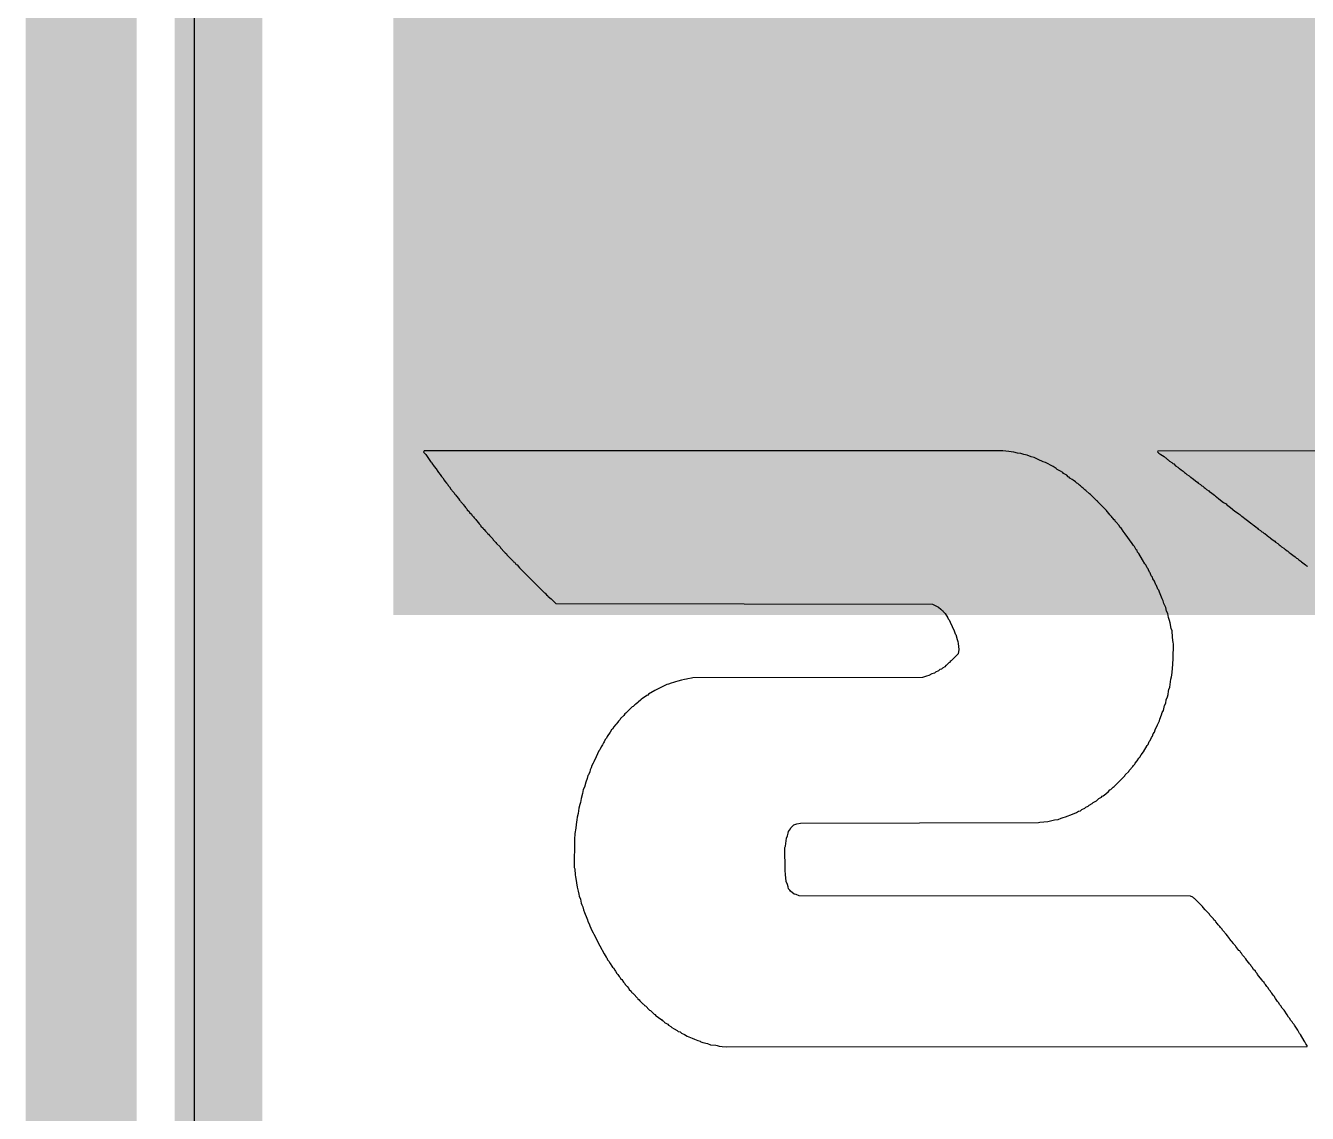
# Model space of a CAD drawing. Header units: inches. Extents: x -10 to 344, y -7 to 75.
# Drawn here: x -0.127 to 2.802, y 6.337 to 8.822 of the extents above; entities that cross this region are included whole.
import ezdxf

# ---------------------------------------------------------------- set-up
doc = ezdxf.new("R2010")
doc.units = ezdxf.units.IN
for name, color, linetype in [('Board Outline', 216, 'Continuous'), ('Bottom Layer', 5, 'Continuous'), ('Bottom Overlay', 54, 'Continuous'), ('Drill Drawing', 1, 'Continuous'), ('Mid Layer 1', 16, 'Continuous'), ('Mid Layer 2', 76, 'Continuous'), ('Top Layer', 1, 'Continuous'), ('Top Overlay', 2, 'Continuous'), ('Top Paste', 8, 'Continuous'), ('Top Solder', 216, 'Continuous'), ('Via Holes', 16, 'Continuous')]:
    doc.layers.add(name, color=color, linetype=linetype)

# ---------------------------------------------------------------- blocks, each defined once
blk = doc.blocks.new('DSGP_1575_18_4_A_02_117')
at = {"layer": 'Top Layer'}
blk.add_hatch(color=1, dxfattribs=at).paths.add_polyline_path([(-13.55, 1.75), (-13.55, -1.75), (-17.05, -1.75), (-17.05, 1.75)])
at = {"layer": 'Top Paste'}
blk.add_hatch(color=8, dxfattribs=at).paths.add_polyline_path([(-14.15, 1.15), (-14.15, -1.15), (-16.45, -1.15), (-16.45, 1.15)])
at = {"layer": 'Top Solder'}
blk.add_hatch(color=216, dxfattribs=at).paths.add_polyline_path([(-13.45, 1.85), (-13.45, -1.85), (-17.15, -1.85), (-17.15, 1.85)])
at = {"layer": 'Top Overlay'}
blk.add_lwpolyline([(-17.5501, -8.9998, 0.2, 0.2, 0), (-17.5501, 9.0001, 0.2, 0.2, 0)], format="xyseb", dxfattribs=at)

msp = doc.modelspace()

# ---------------------------------------------------------------- hatches: boundary and pattern name
at = {"layer": 'Bottom Layer'}
h = msp.add_hatch(color=5, dxfattribs=at)
edge = h.paths.add_edge_path()
edge.add_arc((1.4781, 8.2432), 0.2, 0, 360)
at = {"layer": 'Mid Layer 1'}
h = msp.add_hatch(color=16, dxfattribs=at)
edge = h.paths.add_edge_path()
edge.add_arc((1.4781, 8.2432), 0.2, 0, 360)
at = {"layer": 'Mid Layer 2'}
h = msp.add_hatch(color=76, dxfattribs=at)
edge = h.paths.add_edge_path()
edge.add_arc((1.4781, 8.2432), 0.2, 0, 360)
at = {"layer": 'Top Layer'}
h = msp.add_hatch(color=1, dxfattribs=at)
edge = h.paths.add_edge_path()
edge.add_arc((1.4781, 8.2432), 0.2, 0, 360)
at = {"layer": 'Via Holes'}
h = msp.add_hatch(color=7, dxfattribs=at)
edge = h.paths.add_edge_path()
edge.add_arc((1.4781, 8.2432), 0.1, 0, 360)

# ---------------------------------------------------------------- linework, layer by layer
at = {"layer": 'Board Outline'}
msp.add_lwpolyline([(0, 30, 0.254, 0.254, 0), (0, 0.0019, 0.254, 0.254, 0)], format="xyseb", dxfattribs=at)
at = {"layer": 'Bottom Layer'}
msp.add_line((0.259, 0.2608), (0.259, 18.7912), dxfattribs=at)
at = {"layer": 'Bottom Overlay'}
for p, q in [((0.7841, 7.8511), (0.7825, 7.8475)), ((2.1063, 7.8506), (0.7841, 7.8511)), ((2.1199, 7.8495), (2.1063, 7.8506)), ((3.0064, 7.8511), (2.4604, 7.8501)), ((0.7825, 7.8475), (0.7877, 7.8423)), ((0.7877, 7.8423), (0.7888, 7.8402)), ((0.7888, 7.8402), (0.7908, 7.8381)), ((0.7908, 7.8381), (0.795, 7.8308)), ((0.795, 7.8308), (0.7971, 7.8287)), ((0.7971, 7.8287), (0.7981, 7.8267)), ((0.7981, 7.8267), (0.8002, 7.8246)), ((0.8002, 7.8246), (0.8012, 7.8225)), ((0.8012, 7.8225), (0.8064, 7.8152)), ((2.1251, 7.8485), (2.1199, 7.8495)), ((2.1313, 7.8475), (2.1251, 7.8485)), ((2.1401, 7.8459), (2.1313, 7.8475)), ((2.1474, 7.8449), (2.1401, 7.8459)), ((2.1542, 7.8423), (2.1474, 7.8449)), ((2.162, 7.8407), (2.1542, 7.8423)), ((2.1708, 7.8371), (2.162, 7.8407)), ((2.1776, 7.8355), (2.1708, 7.8371)), ((2.1869, 7.8313), (2.1776, 7.8355)), ((2.1984, 7.8261), (2.1869, 7.8313)), ((2.2036, 7.8241), (2.1984, 7.8261)), ((2.2212, 7.8147), (2.2036, 7.8241)), ((2.4604, 7.8501), (2.4599, 7.8485)), ((2.4599, 7.8485), (2.4625, 7.8459)), ((2.4625, 7.8459), (2.4677, 7.8428)), ((2.4677, 7.8428), (2.475, 7.8376)), ((2.475, 7.8376), (2.4771, 7.8355)), ((2.4771, 7.8355), (2.4791, 7.8345)), ((2.4791, 7.8345), (2.4823, 7.8313)), ((2.4823, 7.8313), (2.4843, 7.8303)), ((2.4843, 7.8303), (2.4875, 7.8272)), ((2.4875, 7.8272), (2.4927, 7.8241)), ((2.4927, 7.8241), (2.4947, 7.822)), ((2.4947, 7.822), (2.4968, 7.8209)), ((0.8064, 7.8152), (0.8111, 7.8095)), ((0.8111, 7.8095), (0.8148, 7.8038)), ((0.8148, 7.8038), (0.8168, 7.8017)), ((0.8168, 7.8017), (0.82, 7.7965)), ((0.82, 7.7965), (0.822, 7.7944)), ((0.822, 7.7944), (0.8231, 7.7923)), ((0.8231, 7.7923), (0.8262, 7.7892)), ((2.2285, 7.8105), (2.2212, 7.8147)), ((2.2306, 7.8085), (2.2285, 7.8105)), ((2.2379, 7.8043), (2.2306, 7.8085)), ((2.2431, 7.8012), (2.2379, 7.8043)), ((2.2452, 7.7991), (2.2431, 7.8012)), ((2.2524, 7.7949), (2.2452, 7.7991)), ((2.2556, 7.7918), (2.2524, 7.7949)), ((2.4968, 7.8209), (2.501, 7.8168)), ((2.501, 7.8168), (2.5062, 7.8137)), ((2.5062, 7.8137), (2.5083, 7.8116)), ((2.5083, 7.8116), (2.5103, 7.8105)), ((2.5103, 7.8105), (2.5135, 7.8074)), ((2.5135, 7.8074), (2.5187, 7.8043)), ((2.5187, 7.8043), (2.5218, 7.8012)), ((2.5218, 7.8012), (2.5239, 7.8001)), ((2.5239, 7.8001), (2.527, 7.797)), ((2.527, 7.797), (2.5322, 7.7939)), ((2.5322, 7.7939), (2.5343, 7.7918)), ((0.8262, 7.7892), (0.8293, 7.784)), ((0.8293, 7.784), (0.8314, 7.7819)), ((0.8314, 7.7819), (0.8345, 7.7767)), ((0.8345, 7.7767), (0.8376, 7.7736)), ((0.8376, 7.7736), (0.8387, 7.7715)), ((0.8387, 7.7715), (0.8418, 7.7684)), ((0.8418, 7.7684), (0.8449, 7.7632)), ((0.8449, 7.7632), (0.847, 7.7611)), ((2.2576, 7.7908), (2.2556, 7.7918)), ((2.2597, 7.7887), (2.2576, 7.7908)), ((2.2649, 7.7856), (2.2597, 7.7887)), ((2.267, 7.7835), (2.2649, 7.7856)), ((2.2722, 7.7804), (2.267, 7.7835)), ((2.2753, 7.7773), (2.2722, 7.7804)), ((2.2774, 7.7762), (2.2753, 7.7773)), ((2.2816, 7.7721), (2.2774, 7.7762)), ((2.2836, 7.771), (2.2816, 7.7721)), ((2.2878, 7.7669), (2.2836, 7.771)), ((2.2899, 7.7658), (2.2878, 7.7669)), ((2.294, 7.7617), (2.2899, 7.7658)), ((2.5343, 7.7918), (2.5363, 7.7908)), ((2.5363, 7.7908), (2.5395, 7.7877)), ((2.5395, 7.7877), (2.5415, 7.7866)), ((2.5415, 7.7866), (2.5473, 7.7819)), ((2.5473, 7.7819), (2.5509, 7.7793)), ((2.5509, 7.7793), (2.553, 7.7773)), ((2.553, 7.7773), (2.5582, 7.7741)), ((2.5582, 7.7741), (2.5613, 7.771)), ((2.5613, 7.771), (2.5634, 7.77)), ((2.5634, 7.77), (2.5665, 7.7669)), ((2.5665, 7.7669), (2.5686, 7.7658)), ((2.5686, 7.7658), (2.5717, 7.7627)), ((2.5717, 7.7627), (2.5769, 7.7596)), ((0.847, 7.7611), (0.848, 7.7591)), ((0.848, 7.7591), (0.8522, 7.7549)), ((0.8522, 7.7549), (0.8532, 7.7528)), ((0.8532, 7.7528), (0.8564, 7.7497)), ((0.8564, 7.7497), (0.8574, 7.7476)), ((0.8574, 7.7476), (0.8621, 7.7419)), ((0.8621, 7.7419), (0.8647, 7.7383)), ((0.8647, 7.7383), (0.8667, 7.7362)), ((0.8667, 7.7362), (0.8678, 7.7341)), ((0.8678, 7.7341), (0.8719, 7.7299)), ((2.2961, 7.7606), (2.294, 7.7617)), ((2.3044, 7.7523), (2.2961, 7.7606)), ((2.3065, 7.7513), (2.3044, 7.7523)), ((2.3211, 7.7367), (2.3065, 7.7513)), ((2.3232, 7.7357), (2.3211, 7.7367)), ((2.3237, 7.7341), (2.3232, 7.7357)), ((2.3434, 7.7143), (2.3237, 7.7341)), ((2.5769, 7.7596), (2.579, 7.7575)), ((2.579, 7.7575), (2.5811, 7.7565)), ((2.5811, 7.7565), (2.5868, 7.7518)), ((2.5868, 7.7518), (2.5904, 7.7492)), ((2.5904, 7.7492), (2.5925, 7.7471)), ((2.5925, 7.7471), (2.5946, 7.7461)), ((2.5946, 7.7461), (2.6003, 7.7414)), ((2.6003, 7.7414), (2.6107, 7.7331)), ((0.8719, 7.7299), (0.873, 7.7279)), ((0.873, 7.7279), (0.8771, 7.7237)), ((0.8771, 7.7237), (0.8782, 7.7216)), ((0.8782, 7.7216), (0.8813, 7.7185)), ((0.8813, 7.7185), (0.8823, 7.7164)), ((0.8823, 7.7164), (0.8865, 7.7123)), ((0.8865, 7.7123), (0.8875, 7.7102)), ((0.8875, 7.7102), (0.8917, 7.706)), ((0.8917, 7.706), (0.8927, 7.7039)), ((2.3445, 7.7123), (2.3434, 7.7143)), ((2.3497, 7.7071), (2.3445, 7.7123)), ((2.3507, 7.705), (2.3497, 7.7071)), ((2.3549, 7.7008), (2.3507, 7.705)), ((2.6107, 7.7331), (2.6164, 7.7294)), ((2.6164, 7.7294), (2.6185, 7.7274)), ((2.6185, 7.7274), (2.6206, 7.7263)), ((2.6206, 7.7263), (2.6263, 7.7216)), ((2.6263, 7.7216), (2.6367, 7.7133)), ((2.6367, 7.7133), (2.6429, 7.7091)), ((2.6429, 7.7091), (2.6455, 7.7066)), ((2.6455, 7.7066), (2.6476, 7.7055)), ((2.6476, 7.7055), (2.6507, 7.7024)), ((0.8927, 7.7039), (0.8969, 7.6998)), ((0.8969, 7.6998), (0.8979, 7.6977)), ((0.8979, 7.6977), (0.9021, 7.6936)), ((0.9021, 7.6936), (0.9031, 7.6915)), ((0.9031, 7.6915), (0.9083, 7.6863)), ((0.9083, 7.6863), (0.9094, 7.6842)), ((0.9094, 7.6842), (0.9125, 7.6811)), ((0.9125, 7.6811), (0.9135, 7.679)), ((0.9135, 7.679), (0.9187, 7.6738)), ((2.3559, 7.6988), (2.3549, 7.7008)), ((2.358, 7.6967), (2.3559, 7.6988)), ((2.3606, 7.693), (2.358, 7.6967)), ((2.3627, 7.692), (2.3606, 7.693)), ((2.3632, 7.6904), (2.3627, 7.692)), ((2.3684, 7.6852), (2.3632, 7.6904)), ((2.3694, 7.6832), (2.3684, 7.6852)), ((2.3715, 7.6811), (2.3694, 7.6832)), ((2.3746, 7.6759), (2.3715, 7.6811)), ((2.3772, 7.6733), (2.3746, 7.6759)), ((2.6507, 7.7024), (2.6528, 7.7014)), ((2.6528, 7.7014), (2.6622, 7.6941)), ((2.6622, 7.6941), (2.6752, 7.6842)), ((2.6752, 7.6842), (2.6767, 7.6826)), ((2.6767, 7.6826), (2.6788, 7.6816)), ((2.6788, 7.6816), (2.6845, 7.6769)), ((2.6845, 7.6769), (2.6882, 7.6743)), ((0.9187, 7.6738), (0.9193, 7.6722)), ((0.9193, 7.6722), (0.9213, 7.6712)), ((0.9213, 7.6712), (0.9239, 7.6676)), ((0.9239, 7.6676), (0.9281, 7.6634)), ((0.9281, 7.6634), (0.9286, 7.6618)), ((0.9286, 7.6618), (0.9307, 7.6608)), ((0.9307, 7.6608), (0.9333, 7.6572)), ((0.9333, 7.6572), (0.9406, 7.6499)), ((0.9406, 7.6499), (0.9416, 7.6478)), ((0.9416, 7.6478), (0.9479, 7.6416)), ((2.3814, 7.667), (2.3772, 7.6733)), ((2.3861, 7.6613), (2.3814, 7.667)), ((2.4017, 7.6395), (2.3861, 7.6613)), ((2.6882, 7.6743), (2.6902, 7.6722)), ((2.6902, 7.6722), (2.6954, 7.6691)), ((2.6954, 7.6691), (2.6986, 7.666)), ((2.6986, 7.666), (2.7006, 7.665)), ((2.7006, 7.665), (2.7027, 7.6629)), ((2.7027, 7.6629), (2.7048, 7.6618)), ((2.7048, 7.6618), (2.7105, 7.6572)), ((2.7105, 7.6572), (2.7142, 7.6546)), ((2.7142, 7.6546), (2.7162, 7.6525)), ((2.7162, 7.6525), (2.7183, 7.6514)), ((2.7183, 7.6514), (2.724, 7.6468)), ((2.724, 7.6468), (2.7277, 7.6442)), ((0.9479, 7.6416), (0.9489, 7.6395)), ((0.9489, 7.6395), (0.9572, 7.6312)), ((0.9572, 7.6312), (0.9583, 7.6291)), ((0.9583, 7.6291), (0.9676, 7.6197)), ((0.9676, 7.6197), (0.9687, 7.6176)), ((0.9687, 7.6176), (0.9718, 7.6156)), ((2.4048, 7.6343), (2.4017, 7.6395)), ((2.4069, 7.6322), (2.4048, 7.6343)), ((2.411, 7.6249), (2.4069, 7.6322)), ((2.4131, 7.6228), (2.411, 7.6249)), ((2.4141, 7.6197), (2.4131, 7.6228)), ((2.4173, 7.6166), (2.4141, 7.6197)), ((2.4256, 7.602), (2.4173, 7.6166)), ((2.7277, 7.6442), (2.7298, 7.6421)), ((2.7298, 7.6421), (2.735, 7.639)), ((2.735, 7.639), (2.7381, 7.6358)), ((2.7381, 7.6358), (2.7402, 7.6348)), ((2.7402, 7.6348), (2.7433, 7.6317)), ((2.7433, 7.6317), (2.7485, 7.6286)), ((2.7485, 7.6286), (2.7506, 7.6265)), ((2.7506, 7.6265), (2.7526, 7.6254)), ((2.7526, 7.6254), (2.7558, 7.6223)), ((2.7558, 7.6223), (2.7578, 7.6213)), ((2.7578, 7.6213), (2.761, 7.6182)), ((2.761, 7.6182), (2.763, 7.6171)), ((2.763, 7.6171), (2.7688, 7.6124)), ((0.9718, 7.6156), (0.9728, 7.6135)), ((0.9728, 7.6135), (0.9874, 7.5989)), ((0.9874, 7.5989), (0.9879, 7.5974)), ((0.9879, 7.5974), (0.99, 7.5963)), ((0.99, 7.5963), (0.9915, 7.5948)), ((0.9915, 7.5948), (0.9926, 7.5927)), ((0.9926, 7.5927), (0.9941, 7.5911)), ((0.9941, 7.5911), (0.9962, 7.5901)), ((0.9962, 7.5901), (1.0014, 7.5838)), ((2.4308, 7.5927), (2.4256, 7.602)), ((2.4329, 7.5906), (2.4308, 7.5927)), ((2.4339, 7.5885), (2.4329, 7.5906)), ((2.436, 7.5833), (2.4339, 7.5885)), ((2.7688, 7.6124), (2.7745, 7.6088)), ((2.7745, 7.6088), (2.7776, 7.6057)), ((2.7776, 7.6057), (2.7797, 7.6046)), ((2.7797, 7.6046), (2.7828, 7.6015)), ((2.7828, 7.6015), (2.7849, 7.6005)), ((2.7849, 7.6005), (2.787, 7.5984)), ((2.787, 7.5984), (2.789, 7.5974)), ((2.789, 7.5974), (2.7948, 7.5927)), ((2.7948, 7.5927), (2.7984, 7.5901)), ((2.7984, 7.5901), (2.8005, 7.588)), ((2.8005, 7.588), (2.8026, 7.587)), ((1.0014, 7.5838), (1.0586, 7.5266)), ((2.4381, 7.5812), (2.436, 7.5833)), ((2.4391, 7.5792), (2.4381, 7.5812)), ((2.4412, 7.574), (2.4391, 7.5792)), ((2.4427, 7.5724), (2.4412, 7.574)), ((2.4453, 7.5656), (2.4427, 7.5724)), ((2.4485, 7.5625), (2.4453, 7.5656)), ((2.4495, 7.5584), (2.4485, 7.5625)), ((2.4526, 7.5532), (2.4495, 7.5584)), ((2.4557, 7.5448), (2.4526, 7.5532)), ((2.4578, 7.5428), (2.4557, 7.5448)), ((2.4609, 7.5344), (2.4578, 7.5428)), ((2.463, 7.5324), (2.4609, 7.5344)), ((2.4641, 7.5282), (2.463, 7.5324)), ((1.0586, 7.5266), (1.0607, 7.5256)), ((1.0607, 7.5256), (1.0633, 7.522)), ((1.0633, 7.522), (1.0664, 7.5199)), ((1.0664, 7.5199), (1.0675, 7.5178)), ((1.0675, 7.5178), (1.0737, 7.5126)), ((1.0737, 7.5126), (1.0846, 7.5017)), ((1.0846, 7.5017), (1.9457, 7.5006)), ((1.9457, 7.5006), (1.9592, 7.4934)), ((2.4693, 7.5168), (2.4641, 7.5282)), ((2.4703, 7.5126), (2.4693, 7.5168)), ((2.4729, 7.5079), (2.4703, 7.5126)), ((2.4745, 7.5022), (2.4729, 7.5079)), ((2.4786, 7.4928), (2.4745, 7.5022)), ((1.9592, 7.4934), (1.9649, 7.4887)), ((1.9649, 7.4887), (1.9675, 7.4861)), ((1.9675, 7.4861), (1.9691, 7.4856)), ((1.9691, 7.4856), (1.9701, 7.4835)), ((1.9701, 7.4835), (1.9743, 7.4793)), ((1.9743, 7.4793), (1.9805, 7.4689)), ((2.4807, 7.4845), (2.4786, 7.4928)), ((2.4833, 7.4788), (2.4807, 7.4845)), ((2.4849, 7.47), (2.4833, 7.4788)), ((2.4875, 7.4632), (2.4849, 7.47)), ((1.9805, 7.4689), (1.9815, 7.4668)), ((1.9815, 7.4668), (1.9836, 7.4648)), ((1.9836, 7.4648), (1.9857, 7.4596)), ((1.9857, 7.4596), (1.9951, 7.4398)), ((2.489, 7.4575), (2.4875, 7.4632)), ((2.4911, 7.445), (2.489, 7.4575)), ((2.4932, 7.4398), (2.4911, 7.445)), ((1.9951, 7.4398), (1.9977, 7.4331)), ((1.9977, 7.4331), (1.9992, 7.4315)), ((1.9992, 7.4315), (2.0018, 7.4195)), ((2.0018, 7.4195), (2.0034, 7.4149)), ((2.0034, 7.4149), (2.0044, 7.4107)), ((2.4942, 7.4253), (2.4932, 7.4398)), ((2.4942, 7.4242), (2.4942, 7.4253)), ((2.4953, 7.4128), (2.4942, 7.4242)), ((2.4963, 7.4097), (2.4953, 7.4128)), ((2.0044, 7.3868), (1.9883, 7.3707)), ((2.0044, 7.4107), (2.0055, 7.3972)), ((2.0055, 7.3972), (2.0044, 7.3868)), ((2.4958, 7.3759), (2.4963, 7.4097)), ((1.9685, 7.354), (1.9665, 7.3519)), ((1.9737, 7.3571), (1.9685, 7.354)), ((1.9758, 7.3603), (1.9737, 7.3571)), ((1.9779, 7.3613), (1.9758, 7.3603)), ((1.9831, 7.3665), (1.9779, 7.3613)), ((1.9852, 7.3675), (1.9831, 7.3665)), ((1.9862, 7.3696), (1.9852, 7.3675)), ((1.9883, 7.3707), (1.9862, 7.3696)), ((2.4942, 7.3525), (2.4958, 7.3759)), ((1.3633, 7.3249), (1.3581, 7.3228)), ((1.3716, 7.327), (1.3633, 7.3249)), ((1.3789, 7.328), (1.3716, 7.327)), ((1.3831, 7.3291), (1.3789, 7.328)), ((1.3862, 7.3301), (1.3831, 7.3291)), ((1.3945, 7.3311), (1.3862, 7.3301)), ((1.3976, 7.3322), (1.3945, 7.3311)), ((1.9228, 7.3332), (1.3976, 7.3322)), ((1.9316, 7.3358), (1.9228, 7.3332)), ((1.9373, 7.3374), (1.9316, 7.3358)), ((1.9441, 7.341), (1.9373, 7.3374)), ((1.9498, 7.3426), (1.9441, 7.341)), ((1.9524, 7.3452), (1.9498, 7.3426)), ((1.9592, 7.3478), (1.9524, 7.3452)), ((1.9623, 7.3509), (1.9592, 7.3478)), ((1.9665, 7.3519), (1.9623, 7.3509)), ((2.488, 7.3109), (2.4906, 7.3291)), ((2.4906, 7.3291), (2.4916, 7.3343)), ((2.4916, 7.3343), (2.4927, 7.3384)), ((2.4927, 7.3384), (2.4942, 7.3525)), ((1.2968, 7.2947), (1.2947, 7.2927)), ((1.3113, 7.3031), (1.2968, 7.2947)), ((1.329, 7.3124), (1.3113, 7.3031)), ((1.3384, 7.3166), (1.329, 7.3124)), ((1.3425, 7.3176), (1.3384, 7.3166)), ((1.3482, 7.3202), (1.3425, 7.3176)), ((1.3539, 7.3218), (1.3482, 7.3202)), ((1.3581, 7.3228), (1.3539, 7.3218)), ((2.4823, 7.2885), (2.4838, 7.2942)), ((2.4838, 7.2942), (2.4849, 7.3015)), ((2.4849, 7.3015), (2.4859, 7.3057)), ((2.4859, 7.3057), (2.488, 7.3109)), ((1.2593, 7.2656), (1.2448, 7.2511)), ((1.2614, 7.2667), (1.2593, 7.2656)), ((1.2656, 7.2708), (1.2614, 7.2667)), ((1.2676, 7.2719), (1.2656, 7.2708)), ((1.2718, 7.276), (1.2676, 7.2719)), ((1.2739, 7.2771), (1.2718, 7.276)), ((1.278, 7.2812), (1.2739, 7.2771)), ((1.2801, 7.2823), (1.278, 7.2812)), ((1.2832, 7.2854), (1.2801, 7.2823)), ((1.2853, 7.2864), (1.2832, 7.2854)), ((1.2926, 7.2916), (1.2853, 7.2864)), ((1.2947, 7.2927), (1.2926, 7.2916)), ((2.4734, 7.2578), (2.476, 7.2687)), ((2.476, 7.2687), (2.4786, 7.2745)), ((2.4786, 7.2745), (2.4797, 7.2817)), ((2.4797, 7.2817), (2.4823, 7.2885)), ((1.2318, 7.237), (1.2276, 7.2329)), ((1.2328, 7.2391), (1.2318, 7.237)), ((1.2401, 7.2464), (1.2328, 7.2391)), ((1.2427, 7.25), (1.2401, 7.2464)), ((1.2448, 7.2511), (1.2427, 7.25)), ((2.4641, 7.2339), (2.4651, 7.2381)), ((2.4651, 7.2381), (2.4693, 7.2474)), ((2.4693, 7.2474), (2.4708, 7.2531)), ((2.4708, 7.2531), (2.4734, 7.2578)), ((1.2089, 7.2079), (1.2021, 7.198)), ((1.212, 7.2131), (1.2089, 7.2079)), ((1.2141, 7.2152), (1.212, 7.2131)), ((1.2172, 7.2204), (1.2141, 7.2152)), ((1.2214, 7.2245), (1.2172, 7.2204)), ((1.2224, 7.2266), (1.2214, 7.2245)), ((1.2266, 7.2308), (1.2224, 7.2266)), ((1.2276, 7.2329), (1.2266, 7.2308)), ((2.45, 7.2043), (2.4526, 7.2079)), ((2.4526, 7.2079), (2.4547, 7.2131)), ((2.4547, 7.2131), (2.4599, 7.2245)), ((2.4599, 7.2245), (2.4641, 7.2339)), ((1.1912, 7.1788), (1.1902, 7.1767)), ((1.1933, 7.184), (1.1912, 7.1788)), ((1.1954, 7.1861), (1.1933, 7.184)), ((1.1974, 7.1913), (1.1954, 7.1861)), ((1.2006, 7.1944), (1.1974, 7.1913)), ((1.2021, 7.198), (1.2006, 7.1944)), ((2.4277, 7.1632), (2.436, 7.1778)), ((2.436, 7.1778), (2.4381, 7.1798)), ((2.4381, 7.1798), (2.4407, 7.1866)), ((2.4407, 7.1866), (2.4433, 7.1892)), ((2.4433, 7.1892), (2.4459, 7.1959)), ((2.4459, 7.1959), (2.4485, 7.1986)), ((2.4485, 7.1986), (2.45, 7.2043)), ((1.1766, 7.1518), (1.1714, 7.1403)), ((1.1803, 7.1585), (1.1766, 7.1518)), ((1.1829, 7.1653), (1.1803, 7.1585)), ((1.1855, 7.1679), (1.1829, 7.1653)), ((1.1881, 7.1746), (1.1855, 7.1679)), ((1.1902, 7.1767), (1.1881, 7.1746)), ((2.4136, 7.1429), (2.4173, 7.1486)), ((2.4173, 7.1486), (2.4193, 7.1507)), ((2.4193, 7.1507), (2.4225, 7.1559)), ((2.4225, 7.1559), (2.4277, 7.1632)), ((1.1631, 7.1216), (1.1621, 7.1174)), ((1.1657, 7.1263), (1.1631, 7.1216)), ((1.1673, 7.132), (1.1657, 7.1263)), ((1.1704, 7.1372), (1.1673, 7.132)), ((1.1714, 7.1403), (1.1704, 7.1372)), ((2.3861, 7.1102), (2.3944, 7.1185)), ((2.3944, 7.1185), (2.3954, 7.1206)), ((2.3954, 7.1206), (2.3996, 7.1247)), ((2.3996, 7.1247), (2.4006, 7.1268)), ((2.4006, 7.1268), (2.4037, 7.1299)), ((2.4037, 7.1299), (2.4048, 7.132)), ((2.4048, 7.132), (2.4079, 7.1351)), ((2.4079, 7.1351), (2.4089, 7.1372)), ((2.4089, 7.1372), (2.4136, 7.1429)), ((1.1532, 7.094), (1.1501, 7.0826)), ((1.1564, 7.1024), (1.1532, 7.094)), ((1.1579, 7.1091), (1.1564, 7.1024)), ((1.1595, 7.1107), (1.1579, 7.1091)), ((1.1621, 7.1174), (1.1595, 7.1107)), ((2.3606, 7.0836), (2.385, 7.1081)), ((2.385, 7.1081), (2.3861, 7.1102)), ((1.146, 7.068), (1.1423, 7.0561)), ((1.1475, 7.0769), (1.146, 7.068)), ((1.1501, 7.0826), (1.1475, 7.0769)), ((2.3258, 7.0561), (2.3315, 7.0597)), ((2.3315, 7.0597), (2.3336, 7.0618)), ((2.3336, 7.0618), (2.3356, 7.0628)), ((2.3356, 7.0628), (2.3414, 7.0675)), ((2.3414, 7.0675), (2.3476, 7.0727)), ((2.3476, 7.0727), (2.3512, 7.0764)), ((2.3512, 7.0764), (2.3533, 7.0774)), ((2.3533, 7.0774), (2.3585, 7.0826)), ((2.3585, 7.0826), (2.3606, 7.0836)), ((1.1371, 7.0342), (1.1356, 7.0223)), ((1.1397, 7.0431), (1.1371, 7.0342)), ((1.1408, 7.0472), (1.1397, 7.0431)), ((1.1423, 7.0561), (1.1408, 7.0472)), ((2.2836, 7.0285), (2.2868, 7.0316)), ((2.2868, 7.0316), (2.2935, 7.0342)), ((2.2935, 7.0342), (2.2961, 7.0368)), ((2.2961, 7.0368), (2.3013, 7.0389)), ((2.3013, 7.0389), (2.3034, 7.041)), ((2.3034, 7.041), (2.3107, 7.0452)), ((2.3107, 7.0452), (2.3128, 7.0472)), ((2.3128, 7.0472), (2.32, 7.0514)), ((2.32, 7.0514), (2.3258, 7.0561)), ((1.1324, 7.0077), (1.1314, 6.9973)), ((1.1335, 7.014), (1.1324, 7.0077)), ((1.1356, 7.0223), (1.1335, 7.014)), ((1.6441, 7.0004), (2.188, 7.0015)), ((2.188, 7.0015), (2.1911, 7.0025)), ((2.1911, 7.0025), (2.2088, 7.0036)), ((2.2088, 7.0036), (2.2119, 7.0046)), ((2.2119, 7.0046), (2.2244, 7.0077)), ((2.2244, 7.0077), (2.2327, 7.0088)), ((2.2327, 7.0088), (2.24, 7.0119)), ((2.24, 7.0119), (2.2441, 7.0129)), ((2.2441, 7.0129), (2.2498, 7.0145)), ((2.2498, 7.0145), (2.2556, 7.0171)), ((2.2556, 7.0171), (2.2597, 7.0181)), ((2.2597, 7.0181), (2.2691, 7.0223)), ((2.2691, 7.0223), (2.2743, 7.0244)), ((2.2743, 7.0244), (2.2795, 7.0275)), ((2.2795, 7.0275), (2.2836, 7.0285)), ((1.1283, 6.9765), (1.1273, 6.963)), ((1.1304, 6.989), (1.1283, 6.9765)), ((1.1314, 6.9973), (1.1304, 6.989)), ((1.6139, 6.9713), (1.6155, 6.977)), ((1.6155, 6.977), (1.6165, 6.9812)), ((1.6165, 6.9812), (1.6207, 6.9874)), ((1.6207, 6.9874), (1.6217, 6.9895)), ((1.6217, 6.9895), (1.6285, 6.9963)), ((1.6285, 6.9963), (1.6358, 6.9984)), ((1.6358, 6.9984), (1.6441, 7.0004)), ((1.1273, 6.963), (1.1267, 6.8991)), ((1.6082, 6.9448), (1.6093, 6.9479)), ((1.6087, 6.8923), (1.6082, 6.9448)), ((1.6093, 6.9479), (1.6108, 6.9599)), ((1.6108, 6.9599), (1.6119, 6.9661)), ((1.6119, 6.9661), (1.6139, 6.9713)), ((1.1267, 6.8991), (1.1278, 6.8959)), ((1.1278, 6.8959), (1.1288, 6.8814)), ((1.6098, 6.8829), (1.6087, 6.8923)), ((1.1288, 6.8814), (1.1299, 6.8783)), ((1.1299, 6.8783), (1.1319, 6.8637)), ((1.1319, 6.8637), (1.1335, 6.8538)), ((1.6113, 6.8668), (1.6098, 6.8829)), ((1.6139, 6.8601), (1.6113, 6.8668)), ((1.6155, 6.8543), (1.6139, 6.8601)), ((1.1335, 6.8538), (1.1361, 6.845)), ((1.1361, 6.845), (1.1371, 6.8377)), ((1.1371, 6.8377), (1.1382, 6.8335)), ((1.1382, 6.8335), (1.1413, 6.8263)), ((1.1413, 6.8263), (1.1428, 6.8174)), ((1.6165, 6.8502), (1.6155, 6.8543)), ((1.6196, 6.8471), (1.6165, 6.8502)), ((1.6207, 6.845), (1.6196, 6.8471)), ((1.6295, 6.8382), (1.6207, 6.845)), ((1.6337, 6.8372), (1.6295, 6.8382)), ((1.641, 6.8341), (1.6337, 6.8372)), ((2.5353, 6.833), (1.641, 6.8341)), ((2.5405, 6.8309), (2.5353, 6.833)), ((2.5426, 6.8289), (2.5405, 6.8309)), ((2.5447, 6.8278), (2.5426, 6.8289)), ((2.5629, 6.8096), (2.5447, 6.8278)), ((1.1428, 6.8174), (1.1444, 6.8138)), ((1.1444, 6.8138), (1.1465, 6.8086)), ((1.1465, 6.8086), (1.148, 6.8018)), ((1.148, 6.8018), (1.1506, 6.7961)), ((1.1506, 6.7961), (1.1517, 6.7919)), ((2.5639, 6.8075), (2.5629, 6.8096)), ((2.5691, 6.8023), (2.5639, 6.8075)), ((2.5701, 6.8003), (2.5691, 6.8023)), ((2.5785, 6.7919), (2.5701, 6.8003)), ((1.1517, 6.7919), (1.1538, 6.7867)), ((1.1538, 6.7867), (1.1569, 6.7795)), ((1.1569, 6.7795), (1.1579, 6.7753)), ((1.1579, 6.7753), (1.161, 6.7701)), ((1.161, 6.7701), (1.1621, 6.7659)), ((2.5795, 6.7899), (2.5785, 6.7919)), ((2.5878, 6.7815), (2.5795, 6.7899)), ((2.5889, 6.7795), (2.5878, 6.7815)), ((2.592, 6.7763), (2.5889, 6.7795)), ((2.593, 6.7743), (2.592, 6.7763)), ((2.5972, 6.7701), (2.593, 6.7743)), ((2.5982, 6.768), (2.5972, 6.7701)), ((2.6024, 6.7639), (2.5982, 6.768)), ((1.1621, 6.7659), (1.1673, 6.7545)), ((1.1673, 6.7545), (1.1704, 6.7493)), ((1.1704, 6.7493), (1.1714, 6.7462)), ((1.1714, 6.7462), (1.185, 6.7202)), ((2.6034, 6.7618), (2.6024, 6.7639)), ((2.6076, 6.7576), (2.6034, 6.7618)), ((2.6086, 6.7555), (2.6076, 6.7576)), ((2.6128, 6.7514), (2.6086, 6.7555)), ((2.6138, 6.7493), (2.6128, 6.7514)), ((2.6169, 6.7462), (2.6138, 6.7493)), ((2.6195, 6.7425), (2.6169, 6.7462)), ((2.6242, 6.7368), (2.6195, 6.7425)), ((1.185, 6.7202), (1.1954, 6.7015)), ((2.6253, 6.7347), (2.6242, 6.7368)), ((2.6284, 6.7316), (2.6253, 6.7347)), ((2.6294, 6.7295), (2.6284, 6.7316)), ((2.6336, 6.7254), (2.6294, 6.7295)), ((2.6346, 6.7233), (2.6336, 6.7254)), ((2.6377, 6.7202), (2.6346, 6.7233)), ((2.6388, 6.7181), (2.6377, 6.7202)), ((2.6414, 6.7155), (2.6388, 6.7181)), ((2.6455, 6.7093), (2.6414, 6.7155)), ((2.6476, 6.7082), (2.6455, 6.7093)), ((2.6492, 6.7056), (2.6476, 6.7082)), ((1.1954, 6.7015), (1.1995, 6.6942)), ((1.1995, 6.6942), (1.2016, 6.6921)), ((1.2016, 6.6921), (1.2026, 6.688)), ((1.2026, 6.688), (1.2058, 6.6848)), ((1.2058, 6.6848), (1.2089, 6.6796)), ((1.2089, 6.6796), (1.213, 6.6734)), ((2.6502, 6.7036), (2.6492, 6.7056)), ((2.6518, 6.703), (2.6502, 6.7036)), ((2.6533, 6.7004), (2.6518, 6.703)), ((2.6544, 6.6983), (2.6533, 6.7004)), ((2.6585, 6.6942), (2.6544, 6.6983)), ((2.6596, 6.6921), (2.6585, 6.6942)), ((2.6616, 6.69), (2.6596, 6.6921)), ((2.6642, 6.6864), (2.6616, 6.69)), ((2.6689, 6.6807), (2.6642, 6.6864)), ((2.67, 6.6786), (2.6689, 6.6807)), ((1.213, 6.6734), (1.2141, 6.6713)), ((1.2141, 6.6713), (1.2162, 6.6692)), ((1.2162, 6.6692), (1.2193, 6.664)), ((1.2193, 6.664), (1.2214, 6.662)), ((1.2214, 6.662), (1.2245, 6.6568)), ((1.2245, 6.6568), (1.2266, 6.6547)), ((1.2266, 6.6547), (1.2297, 6.6495)), ((2.6731, 6.6755), (2.67, 6.6786)), ((2.6741, 6.6734), (2.6731, 6.6755)), ((2.6762, 6.6713), (2.6741, 6.6734)), ((2.6793, 6.6661), (2.6762, 6.6713)), ((2.6835, 6.662), (2.6793, 6.6661)), ((2.6845, 6.6599), (2.6835, 6.662)), ((2.6876, 6.6568), (2.6845, 6.6599)), ((2.6887, 6.6547), (2.6876, 6.6568)), ((2.6944, 6.6469), (2.6887, 6.6547)), ((1.2297, 6.6495), (1.2318, 6.6474)), ((1.2318, 6.6474), (1.2333, 6.6438)), ((1.2333, 6.6438), (1.2354, 6.6427)), ((1.2354, 6.6427), (1.239, 6.637)), ((1.239, 6.637), (1.2422, 6.6339)), ((1.2422, 6.6339), (1.2432, 6.6318)), ((1.2432, 6.6318), (1.2463, 6.6287)), ((1.2463, 6.6287), (1.2474, 6.6266)), ((1.2474, 6.6266), (1.2515, 6.6224)), ((1.2515, 6.6224), (1.2526, 6.6204)), ((1.2526, 6.6204), (1.2567, 6.6162)), ((2.6991, 6.6412), (2.6944, 6.6469)), ((2.7001, 6.6391), (2.6991, 6.6412)), ((2.7032, 6.636), (2.7001, 6.6391)), ((2.7043, 6.6339), (2.7032, 6.636)), ((2.7064, 6.6318), (2.7043, 6.6339)), ((2.7095, 6.6266), (2.7064, 6.6318)), ((2.7116, 6.6245), (2.7095, 6.6266)), ((2.7147, 6.6193), (2.7116, 6.6245)), ((1.2567, 6.6162), (1.2578, 6.6141)), ((1.2578, 6.6141), (1.2593, 6.6126)), ((1.2593, 6.6126), (1.2609, 6.612)), ((1.2609, 6.612), (1.2619, 6.61)), ((1.2619, 6.61), (1.2713, 6.6006)), ((1.2713, 6.6006), (1.2723, 6.5985)), ((1.2723, 6.5985), (1.2754, 6.5964)), ((1.2754, 6.5964), (1.2765, 6.5944)), ((1.2765, 6.5944), (1.2832, 6.5876)), ((2.7178, 6.6162), (2.7147, 6.6193)), ((2.7188, 6.6141), (2.7178, 6.6162)), ((2.7209, 6.612), (2.7188, 6.6141)), ((2.724, 6.6068), (2.7209, 6.612)), ((2.7261, 6.6048), (2.724, 6.6068)), ((2.7292, 6.5996), (2.7261, 6.6048)), ((2.7313, 6.5975), (2.7292, 6.5996)), ((2.7344, 6.5923), (2.7313, 6.5975)), ((2.7365, 6.5902), (2.7344, 6.5923)), ((1.2832, 6.5876), (1.2853, 6.5866)), ((1.2853, 6.5866), (1.2869, 6.585)), ((1.2869, 6.585), (1.2874, 6.5834)), ((1.2874, 6.5834), (1.2895, 6.5824)), ((1.2895, 6.5824), (1.2988, 6.573)), ((1.2988, 6.573), (1.3009, 6.572)), ((1.3009, 6.572), (1.3092, 6.5637)), ((1.3092, 6.5637), (1.3113, 6.5626)), ((1.3113, 6.5626), (1.3144, 6.5595)), ((2.7396, 6.585), (2.7365, 6.5902)), ((2.7417, 6.5829), (2.7396, 6.585)), ((2.7448, 6.5777), (2.7417, 6.5829)), ((2.748, 6.5746), (2.7448, 6.5777)), ((2.749, 6.5725), (2.748, 6.5746)), ((2.7563, 6.5621), (2.749, 6.5725)), ((2.7594, 6.5569), (2.7563, 6.5621)), ((1.3144, 6.5595), (1.3165, 6.5585)), ((1.3165, 6.5585), (1.3222, 6.5538)), ((1.3222, 6.5538), (1.3259, 6.5512)), ((1.3259, 6.5512), (1.328, 6.5491)), ((1.328, 6.5491), (1.33, 6.5481)), ((1.33, 6.5481), (1.3326, 6.5465)), ((1.3326, 6.5465), (1.3332, 6.545)), ((1.3332, 6.545), (1.3404, 6.5408)), ((1.3404, 6.5408), (1.3425, 6.5387)), ((1.3425, 6.5387), (1.3477, 6.5356)), ((1.3477, 6.5356), (1.3498, 6.5335)), ((1.3498, 6.5335), (1.355, 6.5304)), ((2.7615, 6.5548), (2.7594, 6.5569)), ((2.7646, 6.5496), (2.7615, 6.5548)), ((2.7677, 6.5465), (2.7646, 6.5496)), ((2.7688, 6.5434), (2.7677, 6.5465)), ((2.7719, 6.5403), (2.7688, 6.5434)), ((2.7729, 6.5382), (2.7719, 6.5403)), ((2.7802, 6.5268), (2.7729, 6.5382)), ((1.355, 6.5304), (1.3623, 6.5262)), ((1.3623, 6.5262), (1.3644, 6.5242)), ((1.3644, 6.5242), (1.3685, 6.5231)), ((1.3685, 6.5231), (1.3716, 6.52)), ((1.3716, 6.52), (1.3784, 6.5174)), ((1.3784, 6.5174), (1.3851, 6.5138)), ((1.3851, 6.5138), (1.3966, 6.5086)), ((1.3966, 6.5086), (1.4018, 6.5065)), ((1.4018, 6.5065), (1.4091, 6.5034)), ((1.4091, 6.5034), (1.4148, 6.5018)), ((2.7844, 6.5195), (2.7802, 6.5268)), ((2.7864, 6.5174), (2.7844, 6.5195)), ((2.7948, 6.5028), (2.7864, 6.5174)), ((1.4148, 6.5018), (1.4163, 6.5002)), ((1.4163, 6.5002), (1.4205, 6.4992)), ((1.4205, 6.4992), (1.4314, 6.4966)), ((1.4314, 6.4966), (1.4382, 6.494)), ((1.4382, 6.494), (1.4507, 6.493)), ((1.4507, 6.493), (1.4538, 6.4919)), ((1.4538, 6.4919), (1.4579, 6.4909)), ((1.4579, 6.4909), (1.4652, 6.4898)), ((1.4652, 6.4898), (1.4756, 6.4888)), ((1.4756, 6.4888), (2.8015, 6.4898)), ((2.7968, 6.5008), (2.7948, 6.5028)), ((2.7989, 6.4956), (2.7968, 6.5008)), ((2.802, 6.4924), (2.7989, 6.4956)), ((2.8015, 6.4898), (2.802, 6.4924))]:
    msp.add_line(p, q, dxfattribs=at)
at = {"layer": 'Drill Drawing'}
for points in [[(1.7321, 8.2432, 0.0508, 0.0508, 1), (1.2241, 8.2432, 0.0508, 0.0508, 1)], [(1.2114, 8.2432, 0.0254, 0.0254, 1), (1.2368, 8.2432, 0.0254, 0.0254, 1)], [(1.7194, 8.2432, 0.0254, 0.0254, 1), (1.7448, 8.2432, 0.0254, 0.0254, 1)]]:
    msp.add_lwpolyline(points, format="xyseb", close=True, dxfattribs=at)
at = {"layer": 'Mid Layer 1'}
msp.add_line((0.259, 0.2608), (0.259, 18.7931), dxfattribs=at)
at = {"layer": 'Mid Layer 2'}
msp.add_line((0.259, 0.2608), (0.259, 18.7949), dxfattribs=at)
at = {"layer": 'Top Layer'}
msp.add_line((0.259, 0.2608), (0.259, 18.7949), dxfattribs=at)

# ---------------------------------------------------------------- block references
msp.add_blockref('DSGP_1575_18_4_A_02_117', (17.8637, 9.3256))

doc.saveas('drawing.dxf')
